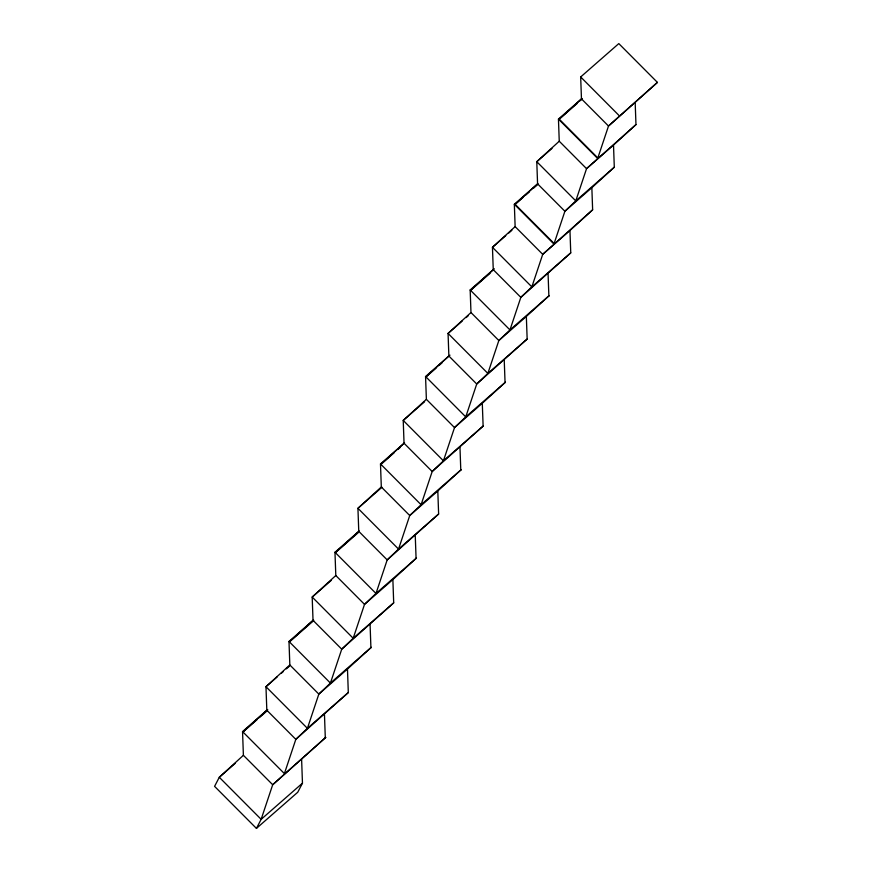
<?xml version="1.0" encoding="UTF-8"?>
<svg xmlns="http://www.w3.org/2000/svg" width="872" height="872" viewBox="0 0 872 872"><rect width="100%" height="100%" fill="white"/><g stroke="black" fill="none" stroke-linecap="round" stroke-linejoin="round"><path stroke-width="1.31" d="M243.397 755.305L219.297 777.279L214.577 786.359L256.433 828.4L261.153 819.331L272.696 784.735L325.714 737.45L272.696 784.735L243.397 755.305L242.547 731.564L267.737 709.514M301.614 759.436L302.464 783.176L297.744 792.245L256.433 828.4M657.423 82.393L608.503 126.026L597.843 157.941L559.225 119.148L581.461 98.863L580.676 76.954L618.804 43.6L657.423 82.393L608.503 126.026L581.461 98.863M635.187 102.678L635.971 124.587L586.551 168.656L575.793 200.898L564.893 211.264L554.134 243.506L515.123 204.321L537.577 183.839L536.781 161.702L559.246 141.22L558.451 119.093L581.755 98.7M635.971 124.587L613.507 145.068L614.302 167.195L591.848 187.687L592.633 209.814L542.722 254.33L531.855 286.888L520.835 297.374L509.967 329.932L498.839 340.527L487.862 373.412L476.733 384.007L465.757 416.892L454.519 427.585L443.434 460.819L432.185 471.512L421.1 504.735L409.742 515.537L398.548 549.098L387.19 559.9L375.995 593.461L364.518 604.372L353.204 638.271L341.737 649.182L330.423 683.081L318.836 694.101L307.413 728.338L295.826 739.358L284.403 773.606L242.547 731.564M537.882 183.665L514.338 204.266L515.134 226.622L492.451 247.31L493.258 269.666L520.835 297.374L570.757 252.858L569.95 230.502L592.633 209.814M493.258 269.666L470.564 290.354L490.01 273.339M470.172 289.951L470.978 312.536L448.066 333.431L448.873 356.016L476.733 384.007L527.157 339.034L526.339 316.46L549.262 295.553L509.967 329.932L470.172 289.951L494.348 268.794M448.873 356.016L425.961 376.911L436.033 368.093M425.558 376.508L426.375 399.322L403.224 420.424L404.041 443.238L432.185 471.512L483.121 426.092L482.292 403.278L505.444 382.176L465.757 416.892L425.558 376.508L449.974 355.144M404.041 443.238L380.901 464.351L394.122 452.775M380.486 463.937L381.315 486.979L357.934 508.3L358.763 531.342L387.19 559.9L438.627 514.022L437.809 490.98L461.19 469.659L421.1 504.735L380.486 463.937L404.543 442.889M358.763 531.342L335.382 552.663L358.425 532.498M334.968 552.249L335.807 575.52L312.187 597.058L313.026 620.33L341.737 649.182L393.697 602.835L392.869 579.564L416.478 558.026L375.995 593.461L334.968 552.249L359.264 530.994M313.026 620.33L289.406 641.868L313.702 620.613M288.992 641.454L289.831 664.965L265.971 686.722L266.821 710.222L295.826 739.358L348.31 692.553L347.47 669.042L371.33 647.286L330.423 683.081L288.992 641.454L313.528 619.981M266.821 710.222L242.961 731.979L257.284 719.455M559.225 119.148L577.286 103.343M580.294 100.716L582.3 98.95M551.987 148.404L536.781 161.702L575.793 200.898L614.302 167.195M515.123 204.321L523.222 197.225M525.249 195.448L529.304 191.905M533.359 188.363L537.414 184.81M505.76 235.669L492.451 247.31L531.855 286.888L570.757 252.858M508.834 232.977L511.897 230.295M613.507 145.068L586.551 168.656L559.246 141.22M591.848 187.687L564.893 211.264L537.577 183.839M462.171 321.092L448.066 333.431L487.862 373.412L527.157 339.034M466.193 317.572L468.21 315.806M569.95 230.502L542.722 254.33L515.134 226.622M439.052 365.455L442.071 362.807M424.599 401.73L403.224 420.424L443.434 460.819L483.121 426.092M526.339 316.46L498.839 340.527L470.978 312.536M398.199 449.211L400.226 447.423M381.99 487.252L357.934 508.3L398.548 549.098L438.627 514.022M482.292 403.278L454.519 427.585L426.375 399.322M331.415 580.229L312.187 597.058L353.204 638.271L393.697 602.835M437.809 490.98L409.742 515.537L381.315 486.979M277.22 676.879L265.971 686.722L307.413 728.338L348.31 692.553M281.318 673.293L283.356 671.505M286.43 668.824L289.493 666.143M392.869 579.564L364.518 604.372L335.807 575.52M259.322 717.667L267.508 710.506M235.418 763.174L219.297 777.279L261.153 819.331L302.464 783.176M347.47 669.042L318.836 694.101L289.831 664.965M580.676 76.954L619.294 115.758M558.451 119.093L597.462 158.279M514.338 204.266L553.742 243.844M548.063 273.546L548.87 295.902M504.234 359.94L505.052 382.514M459.969 447.194L460.787 470.008M415.246 535.343L416.075 558.385M370.077 624.374L370.916 647.645M324.46 714.31L325.3 737.821"/></g></svg>
